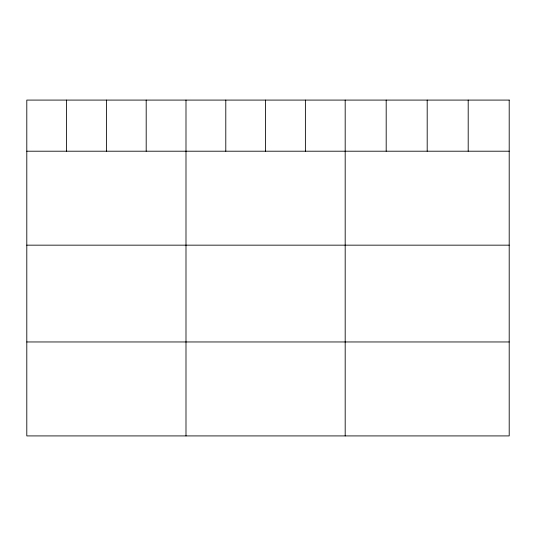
<?xml version="1.0" encoding="UTF-8"?>
<svg xmlns="http://www.w3.org/2000/svg" width="536" height="536" viewBox="0 0 536 536"><rect width="100%" height="100%" fill="white"/><g stroke="black" fill="none" stroke-linecap="round" stroke-linejoin="round"><path stroke-width="0.8" d="M26.8 151.206L509.2 151.206M26.8 245.16L509.2 245.16M26.8 341.961L509.2 341.961M468.196 100.085L468.196 151.206M427.192 100.085L427.192 151.206M386.188 100.085L386.188 151.206M345.184 100.085L345.184 435.915M305.386 100.085L305.386 151.206M265.588 100.085L265.588 151.206M225.79 100.085L225.79 151.206M185.992 100.085L185.992 435.915M146.194 100.085L146.194 151.206M106.396 100.085L106.396 151.206M66.598 100.085L66.598 151.206M509.2 100.085L26.8 100.085L26.8 435.915L509.2 435.915L509.2 100.085"/></g></svg>
